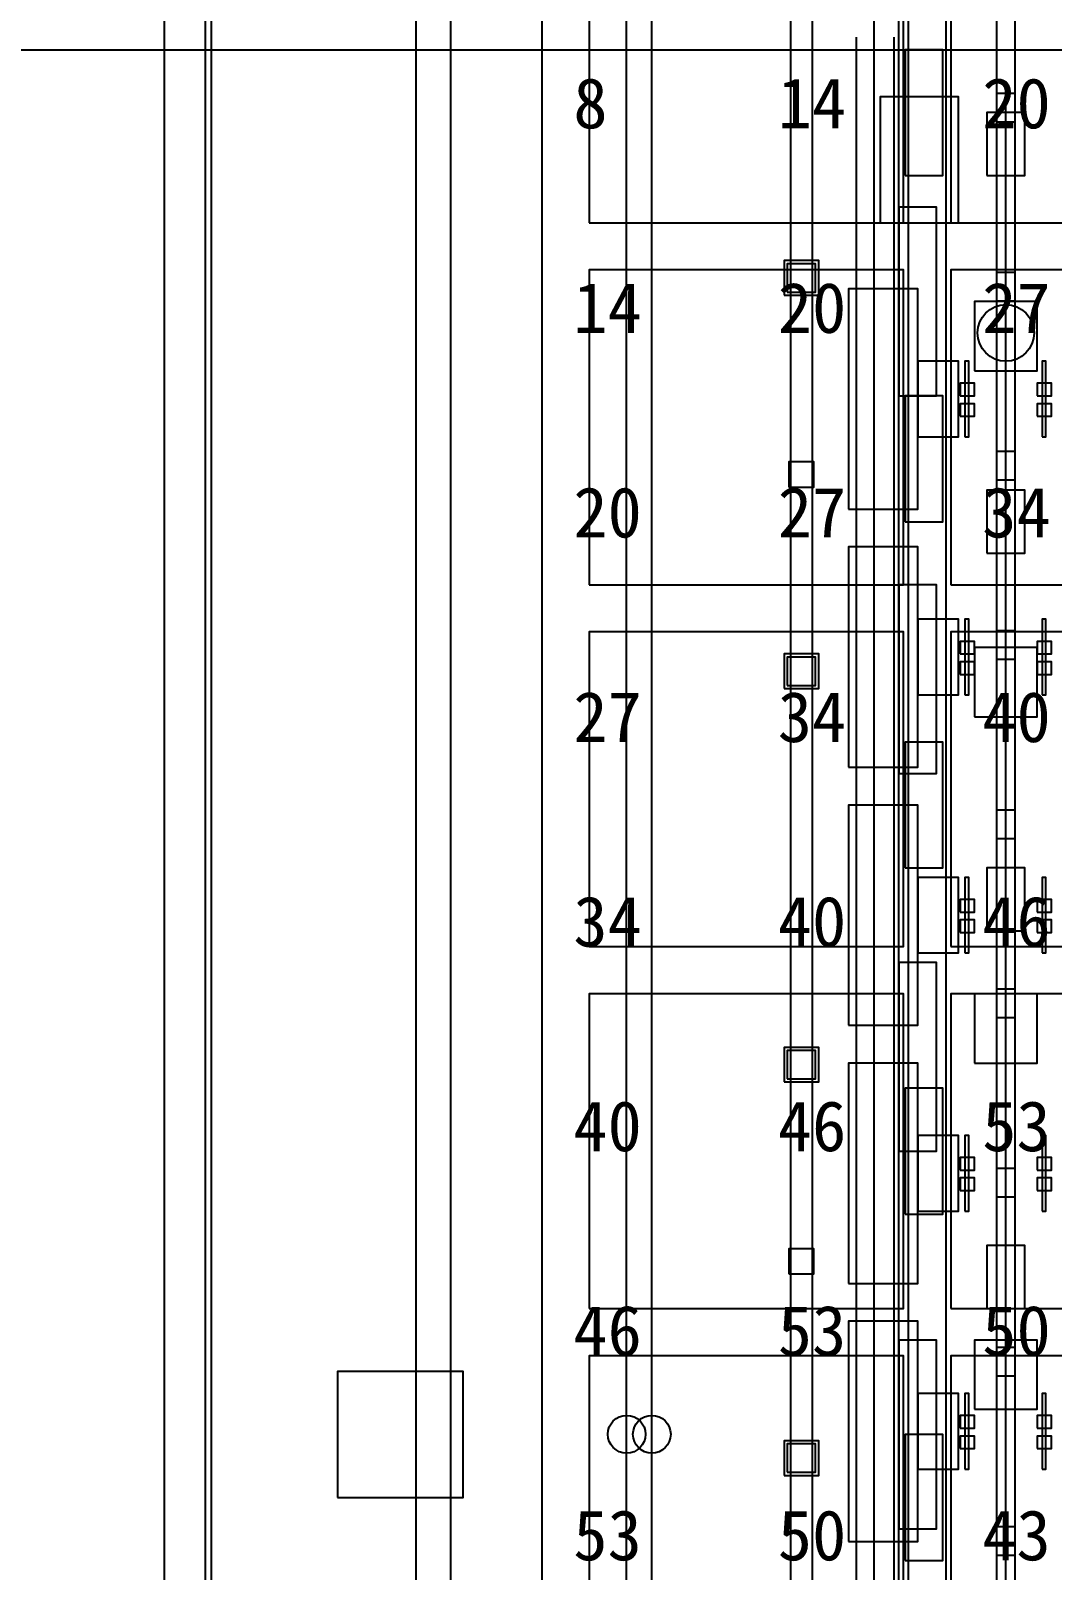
# Model space of a CAD drawing. Header units: metres. Extents: x -1640 to 1560, y -268 to 2338.
# Drawn here: x 4.25 to 36.73, y 1333.69 to 1382.6 of the extents above; entities that cross this region are included whole.
import ezdxf

# ---------------------------------------------------------------- set-up
doc = ezdxf.new("R2010")
doc.units = ezdxf.units.M
for name, color, linetype in [('1F_PUMP', 2, 'Continuous'), ('1F_SCR', 3, 'Continuous'), ('1F_STRUCT_COLUMN', 8, 'Continuous'), ('1F_ZONE', 3, 'Continuous'), ('2F_CSF_LATERAL_RACK_CONCEPT', 9, 'Continuous'), ('2F_RFG', 5, 'Continuous'), ('2F_STRUCT_COLUMN', 8, 'Continuous'), ('2F_VMB', 6, 'Continuous'), ('2F_ZONE', 3, 'Continuous'), ('3F_CLEANROOM_OVERHEAD_PIPE_DUCT_CONCEPT', 9, 'Continuous'), ('3F_DIFF', 4, 'Continuous'), ('3F_EHS_EGRESS_DIST_M', 2, 'Continuous'), ('3F_EHS_GAS_DETECTOR', 6, 'Continuous'), ('3F_FOUP', 5, 'Continuous'), ('3F_OHT', 9, 'Continuous'), ('3F_OHTV', 1, 'Continuous'), ('3F_STK', 3, 'Continuous'), ('3F_STRUCT_COLUMN', 8, 'Continuous'), ('3F_TBAR', 6, 'Continuous'), ('3F_ZONE', 3, 'Continuous'), ('4F_FFU', 1, 'Continuous'), ('4F_STRUCT_PLENUM_TRUSS_CONCEPT', 9, 'Continuous'), ('4F_ZONE', 3, 'Continuous'), ('5F_PUMP', 2, 'Continuous'), ('5F_SCR', 3, 'Continuous'), ('5F_STRUCT_COLUMN', 8, 'Continuous'), ('5F_ZONE', 3, 'Continuous'), ('6F_CSF_LATERAL_RACK_CONCEPT', 9, 'Continuous'), ('6F_RFG', 5, 'Continuous'), ('6F_STRUCT_COLUMN', 8, 'Continuous'), ('6F_VMB', 6, 'Continuous'), ('6F_ZONE', 3, 'Continuous'), ('7F_CLEANROOM_OVERHEAD_PIPE_DUCT_CONCEPT', 9, 'Continuous'), ('7F_DIFF', 4, 'Continuous'), ('7F_EHS_EGRESS_DIST_M', 2, 'Continuous'), ('7F_EHS_GAS_DETECTOR', 6, 'Continuous'), ('7F_FOUP', 5, 'Continuous'), ('7F_OHT', 9, 'Continuous'), ('7F_OHTV', 1, 'Continuous'), ('7F_STK', 3, 'Continuous'), ('7F_STRUCT_COLUMN', 8, 'Continuous'), ('7F_TBAR', 6, 'Continuous'), ('7F_ZONE', 3, 'Continuous'), ('8F_FFU', 1, 'Continuous'), ('8F_STRUCT_PLENUM_TRUSS_CONCEPT', 9, 'Continuous'), ('8F_ZONE', 3, 'Continuous'), ('_SUPPORT', 4, 'Continuous'), ('EHS_TREATED_EXHAUST', 30, 'Continuous'), ('UTIL_CHW.R_CONCEPT', 2, 'Continuous'), ('UTIL_CHW.S_CONCEPT', 1, 'Continuous'), ('UTIL_ELEC.LV_CONCEPT', 2, 'Continuous'), ('UTIL_PCW.R_CONCEPT', 1, 'Continuous'), ('UTIL_PCW.R_RISER', 1, 'Continuous'), ('UTIL_PCW.S_CONCEPT', 6, 'Continuous'), ('UTIL_PCW.S_RISER', 6, 'Continuous'), ('UTIL_UPW.R_CONCEPT', 2, 'Continuous'), ('UTIL_UPW.S_CONCEPT', 1, 'Continuous')]:
    doc.layers.add(name, color=color, linetype=linetype)

msp = doc.modelspace()

# ---------------------------------------------------------------- linework, layer by layer
at = {"layer": '1F_PUMP'}
for points in [[(32.05, 1378), (33.25, 1378), (33.25, 1382), (32.05, 1382)], [(32.05, 1367), (33.25, 1367), (33.25, 1371), (32.05, 1371)], [(32.05, 1356), (33.25, 1356), (33.25, 1360), (32.05, 1360)], [(32.05, 1345), (33.25, 1345), (33.25, 1349), (32.05, 1349)], [(32.05, 1334), (33.25, 1334), (33.25, 1338), (32.05, 1338)]]:
    msp.add_lwpolyline(points, close=True, dxfattribs=at)
at = {"layer": '1F_SCR'}
for points in [[(34.25, 1371.8), (36.25, 1371.8), (36.25, 1374), (34.25, 1374)], [(34.25, 1360.8), (36.25, 1360.8), (36.25, 1363), (34.25, 1363)], [(34.25, 1349.8), (36.25, 1349.8), (36.25, 1352), (34.25, 1352)], [(34.25, 1338.8), (36.25, 1338.8), (36.25, 1341), (34.25, 1341)]]:
    msp.add_lwpolyline(points, close=True, dxfattribs=at)
at = {"layer": '1F_STRUCT_COLUMN'}
for points in [[(28.2, 1374.2), (29.3, 1374.2), (29.3, 1375.3), (28.2, 1375.3)], [(28.2, 1361.7), (29.3, 1361.7), (29.3, 1362.8), (28.2, 1362.8)], [(28.2, 1349.2), (29.3, 1349.2), (29.3, 1350.3), (28.2, 1350.3)], [(28.2, 1336.7), (29.3, 1336.7), (29.3, 1337.8), (28.2, 1337.8)]]:
    msp.add_lwpolyline(points, close=True, dxfattribs=at)
at = {"layer": '1F_ZONE'}
msp.add_lwpolyline([(20.5, 1306), (297, 1306), (297, 1464), (20.5, 1464)], close=True, dxfattribs=at)
at = {"layer": '2F_CSF_LATERAL_RACK_CONCEPT'}
msp.add_lwpolyline([(31.05, 1310), (31.85, 1310), (31.85, 1460), (31.05, 1460)], close=True, dxfattribs=at)
at = {"layer": '2F_RFG'}
for points in [[(31.85, 1371), (33.05, 1371), (33.05, 1377), (31.85, 1377)], [(31.85, 1359), (33.05, 1359), (33.05, 1365), (31.85, 1365)], [(31.85, 1347), (33.05, 1347), (33.05, 1353), (31.85, 1353)], [(31.85, 1335), (33.05, 1335), (33.05, 1341), (31.85, 1341)]]:
    msp.add_lwpolyline(points, close=True, dxfattribs=at)
at = {"layer": '2F_STRUCT_COLUMN'}
for points in [[(28.3, 1374.3), (29.2, 1374.3), (29.2, 1375.2), (28.3, 1375.2)], [(28.3, 1361.8), (29.2, 1361.8), (29.2, 1362.7), (28.3, 1362.7)], [(28.3, 1349.3), (29.2, 1349.3), (29.2, 1350.2), (28.3, 1350.2)], [(28.3, 1336.8), (29.2, 1336.8), (29.2, 1337.7), (28.3, 1337.7)]]:
    msp.add_lwpolyline(points, close=True, dxfattribs=at)
at = {"layer": '2F_VMB'}
for points in [[(34.65, 1378), (35.85, 1378), (35.85, 1380), (34.65, 1380)], [(34.65, 1366), (35.85, 1366), (35.85, 1368), (34.65, 1368)], [(34.65, 1354), (35.85, 1354), (35.85, 1356), (34.65, 1356)], [(34.65, 1342), (35.85, 1342), (35.85, 1344), (34.65, 1344)]]:
    msp.add_lwpolyline(points, close=True, dxfattribs=at)
at = {"layer": '2F_ZONE'}
msp.add_lwpolyline([(20.5, 1306), (297, 1306), (297, 1464), (20.5, 1464)], close=True, dxfattribs=at)
at = {"layer": '3F_CLEANROOM_OVERHEAD_PIPE_DUCT_CONCEPT'}
msp.add_lwpolyline([(32.15, 1309), (33.35, 1309), (33.35, 1461), (32.15, 1461)], close=True, dxfattribs=at)
at = {"layer": '3F_DIFF'}
for points in [[(30.25, 1367.4), (32.45, 1367.4), (32.45, 1374.4), (30.25, 1374.4)], [(32.45, 1369.7), (33.75, 1369.7), (33.75, 1372.1), (32.45, 1372.1)], [(30.25, 1359.2), (32.45, 1359.2), (32.45, 1366.2), (30.25, 1366.2)], [(32.45, 1361.5), (33.75, 1361.5), (33.75, 1363.9), (32.45, 1363.9)], [(30.25, 1351), (32.45, 1351), (32.45, 1358), (30.25, 1358)], [(32.45, 1353.3), (33.75, 1353.3), (33.75, 1355.7), (32.45, 1355.7)], [(30.25, 1342.8), (32.45, 1342.8), (32.45, 1349.8), (30.25, 1349.8)], [(32.45, 1345.1), (33.75, 1345.1), (33.75, 1347.5), (32.45, 1347.5)], [(30.25, 1334.6), (32.45, 1334.6), (32.45, 1341.6), (30.25, 1341.6)], [(32.45, 1336.9), (33.75, 1336.9), (33.75, 1339.3), (32.45, 1339.3)]]:
    msp.add_lwpolyline(points, close=True, dxfattribs=at)
at = {"layer": '3F_EHS_GAS_DETECTOR'}
msp.add_circle((35.25, 1373), 0.9, dxfattribs=at)
at = {"layer": '3F_FOUP'}
for points in [[(33.8, 1371), (34.25, 1371), (34.25, 1371.4), (33.8, 1371.4)], [(36.25, 1371), (36.7, 1371), (36.7, 1371.4), (36.25, 1371.4)], [(33.8, 1370.35), (34.25, 1370.35), (34.25, 1370.75), (33.8, 1370.75)], [(36.25, 1370.35), (36.7, 1370.35), (36.7, 1370.75), (36.25, 1370.75)], [(33.8, 1362.8), (34.25, 1362.8), (34.25, 1363.2), (33.8, 1363.2)], [(36.25, 1362.8), (36.7, 1362.8), (36.7, 1363.2), (36.25, 1363.2)], [(33.8, 1362.15), (34.25, 1362.15), (34.25, 1362.55), (33.8, 1362.55)], [(36.25, 1362.15), (36.7, 1362.15), (36.7, 1362.55), (36.25, 1362.55)], [(33.8, 1354.6), (34.25, 1354.6), (34.25, 1355), (33.8, 1355)], [(36.25, 1354.6), (36.7, 1354.6), (36.7, 1355), (36.25, 1355)], [(33.8, 1353.95), (34.25, 1353.95), (34.25, 1354.35), (33.8, 1354.35)], [(36.25, 1353.95), (36.7, 1353.95), (36.7, 1354.35), (36.25, 1354.35)], [(33.8, 1346.4), (34.25, 1346.4), (34.25, 1346.8), (33.8, 1346.8)], [(36.25, 1346.4), (36.7, 1346.4), (36.7, 1346.8), (36.25, 1346.8)], [(33.8, 1345.75), (34.25, 1345.75), (34.25, 1346.15), (33.8, 1346.15)], [(36.25, 1345.75), (36.7, 1345.75), (36.7, 1346.15), (36.25, 1346.15)], [(33.8, 1338.2), (34.25, 1338.2), (34.25, 1338.6), (33.8, 1338.6)], [(36.25, 1338.2), (36.7, 1338.2), (36.7, 1338.6), (36.25, 1338.6)], [(33.8, 1337.55), (34.25, 1337.55), (34.25, 1337.95), (33.8, 1337.95)], [(36.25, 1337.55), (36.7, 1337.55), (36.7, 1337.95), (36.25, 1337.95)]]:
    msp.add_lwpolyline(points, close=True, dxfattribs=at)
at = {"layer": '3F_OHT'}
msp.add_line((35.25, 1309), (35.25, 1381), dxfattribs=at)
at = {"layer": '3F_OHTV'}
for points in [[(34.95, 1379.71), (35.55, 1379.71), (35.55, 1380.61), (34.95, 1380.61)], [(34.95, 1374.02), (35.55, 1374.02), (35.55, 1374.92), (34.95, 1374.92)], [(34.95, 1368.33), (35.55, 1368.33), (35.55, 1369.23), (34.95, 1369.23)], [(34.95, 1362.63), (35.55, 1362.63), (35.55, 1363.53), (34.95, 1363.53)], [(34.95, 1356.94), (35.55, 1356.94), (35.55, 1357.84), (34.95, 1357.84)], [(34.95, 1351.25), (35.55, 1351.25), (35.55, 1352.15), (34.95, 1352.15)], [(34.95, 1345.55), (35.55, 1345.55), (35.55, 1346.45), (34.95, 1346.45)], [(34.95, 1339.86), (35.55, 1339.86), (35.55, 1340.76), (34.95, 1340.76)], [(34.95, 1334.17), (35.55, 1334.17), (35.55, 1335.07), (34.95, 1335.07)]]:
    msp.add_lwpolyline(points, close=True, dxfattribs=at)
at = {"layer": '3F_STK'}
msp.add_lwpolyline([(31.25, 1376.5), (33.75, 1376.5), (33.75, 1380.5), (31.25, 1380.5)], close=True, dxfattribs=at)
at = {"layer": '3F_STRUCT_COLUMN'}
for points in [[(28.35, 1368.1), (29.15, 1368.1), (29.15, 1368.9), (28.35, 1368.9)], [(28.35, 1343.1), (29.15, 1343.1), (29.15, 1343.9), (28.35, 1343.9)]]:
    msp.add_lwpolyline(points, close=True, dxfattribs=at)
at = {"layer": '3F_TBAR'}
for points in [[(33.95, 1369.7), (34.07, 1369.7), (34.07, 1372.1), (33.95, 1372.1)], [(36.4, 1369.7), (36.52, 1369.7), (36.52, 1372.1), (36.4, 1372.1)], [(33.95, 1361.5), (34.07, 1361.5), (34.07, 1363.9), (33.95, 1363.9)], [(36.4, 1361.5), (36.52, 1361.5), (36.52, 1363.9), (36.4, 1363.9)], [(33.95, 1353.3), (34.07, 1353.3), (34.07, 1355.7), (33.95, 1355.7)], [(36.4, 1353.3), (36.52, 1353.3), (36.52, 1355.7), (36.4, 1355.7)], [(33.95, 1345.1), (34.07, 1345.1), (34.07, 1347.5), (33.95, 1347.5)], [(36.4, 1345.1), (36.52, 1345.1), (36.52, 1347.5), (36.4, 1347.5)], [(33.95, 1336.9), (34.07, 1336.9), (34.07, 1339.3), (33.95, 1339.3)], [(36.4, 1336.9), (36.52, 1336.9), (36.52, 1339.3), (36.4, 1339.3)]]:
    msp.add_lwpolyline(points, close=True, dxfattribs=at)
at = {"layer": '3F_ZONE'}
msp.add_lwpolyline([(20.5, 1306), (297, 1306), (297, 1464), (20.5, 1464)], close=True, dxfattribs=at)
at = {"layer": '4F_FFU'}
for points in [[(22, 1376.5), (32, 1376.5), (32, 1386.5), (22, 1386.5)], [(33.5, 1376.5), (43.5, 1376.5), (43.5, 1386.5), (33.5, 1386.5)], [(22, 1365), (32, 1365), (32, 1375), (22, 1375)], [(33.5, 1365), (43.5, 1365), (43.5, 1375), (33.5, 1375)], [(22, 1353.5), (32, 1353.5), (32, 1363.5), (22, 1363.5)], [(33.5, 1353.5), (43.5, 1353.5), (43.5, 1363.5), (33.5, 1363.5)], [(22, 1342), (32, 1342), (32, 1352), (22, 1352)], [(33.5, 1342), (43.5, 1342), (43.5, 1352), (33.5, 1352)], [(22, 1330.5), (32, 1330.5), (32, 1340.5), (22, 1340.5)], [(33.5, 1330.5), (43.5, 1330.5), (43.5, 1340.5), (33.5, 1340.5)]]:
    msp.add_lwpolyline(points, close=True, dxfattribs=at)
at = {"layer": '4F_STRUCT_PLENUM_TRUSS_CONCEPT'}
msp.add_lwpolyline([(28.4, 1306), (29.1, 1306), (29.1, 1464), (28.4, 1464)], close=True, dxfattribs=at)
at = {"layer": '4F_ZONE'}
msp.add_lwpolyline([(20.5, 1306), (297, 1306), (297, 1464), (20.5, 1464)], close=True, dxfattribs=at)
at = {"layer": '5F_PUMP'}
for points in [[(32.05, 1378), (33.25, 1378), (33.25, 1382), (32.05, 1382)], [(32.05, 1367), (33.25, 1367), (33.25, 1371), (32.05, 1371)], [(32.05, 1356), (33.25, 1356), (33.25, 1360), (32.05, 1360)], [(32.05, 1345), (33.25, 1345), (33.25, 1349), (32.05, 1349)], [(32.05, 1334), (33.25, 1334), (33.25, 1338), (32.05, 1338)]]:
    msp.add_lwpolyline(points, close=True, dxfattribs=at)
at = {"layer": '5F_SCR'}
for points in [[(34.25, 1371.8), (36.25, 1371.8), (36.25, 1374), (34.25, 1374)], [(34.25, 1360.8), (36.25, 1360.8), (36.25, 1363), (34.25, 1363)], [(34.25, 1349.8), (36.25, 1349.8), (36.25, 1352), (34.25, 1352)], [(34.25, 1338.8), (36.25, 1338.8), (36.25, 1341), (34.25, 1341)]]:
    msp.add_lwpolyline(points, close=True, dxfattribs=at)
at = {"layer": '5F_STRUCT_COLUMN'}
for points in [[(28.2, 1374.2), (29.3, 1374.2), (29.3, 1375.3), (28.2, 1375.3)], [(28.2, 1361.7), (29.3, 1361.7), (29.3, 1362.8), (28.2, 1362.8)], [(28.2, 1349.2), (29.3, 1349.2), (29.3, 1350.3), (28.2, 1350.3)], [(28.2, 1336.7), (29.3, 1336.7), (29.3, 1337.8), (28.2, 1337.8)]]:
    msp.add_lwpolyline(points, close=True, dxfattribs=at)
at = {"layer": '5F_ZONE'}
msp.add_lwpolyline([(20.5, 1306), (297, 1306), (297, 1464), (20.5, 1464)], close=True, dxfattribs=at)
at = {"layer": '6F_CSF_LATERAL_RACK_CONCEPT'}
msp.add_lwpolyline([(31.05, 1310), (31.85, 1310), (31.85, 1460), (31.05, 1460)], close=True, dxfattribs=at)
at = {"layer": '6F_RFG'}
for points in [[(31.85, 1371), (33.05, 1371), (33.05, 1377), (31.85, 1377)], [(31.85, 1359), (33.05, 1359), (33.05, 1365), (31.85, 1365)], [(31.85, 1347), (33.05, 1347), (33.05, 1353), (31.85, 1353)], [(31.85, 1335), (33.05, 1335), (33.05, 1341), (31.85, 1341)]]:
    msp.add_lwpolyline(points, close=True, dxfattribs=at)
at = {"layer": '6F_STRUCT_COLUMN'}
for points in [[(28.3, 1374.3), (29.2, 1374.3), (29.2, 1375.2), (28.3, 1375.2)], [(28.3, 1361.8), (29.2, 1361.8), (29.2, 1362.7), (28.3, 1362.7)], [(28.3, 1349.3), (29.2, 1349.3), (29.2, 1350.2), (28.3, 1350.2)], [(28.3, 1336.8), (29.2, 1336.8), (29.2, 1337.7), (28.3, 1337.7)]]:
    msp.add_lwpolyline(points, close=True, dxfattribs=at)
at = {"layer": '6F_VMB'}
for points in [[(34.65, 1378), (35.85, 1378), (35.85, 1380), (34.65, 1380)], [(34.65, 1366), (35.85, 1366), (35.85, 1368), (34.65, 1368)], [(34.65, 1354), (35.85, 1354), (35.85, 1356), (34.65, 1356)], [(34.65, 1342), (35.85, 1342), (35.85, 1344), (34.65, 1344)]]:
    msp.add_lwpolyline(points, close=True, dxfattribs=at)
at = {"layer": '6F_ZONE'}
msp.add_lwpolyline([(20.5, 1306), (297, 1306), (297, 1464), (20.5, 1464)], close=True, dxfattribs=at)
at = {"layer": '7F_CLEANROOM_OVERHEAD_PIPE_DUCT_CONCEPT'}
msp.add_lwpolyline([(32.15, 1309), (33.35, 1309), (33.35, 1461), (32.15, 1461)], close=True, dxfattribs=at)
at = {"layer": '7F_DIFF'}
for points in [[(30.25, 1367.4), (32.45, 1367.4), (32.45, 1374.4), (30.25, 1374.4)], [(32.45, 1369.7), (33.75, 1369.7), (33.75, 1372.1), (32.45, 1372.1)], [(30.25, 1359.2), (32.45, 1359.2), (32.45, 1366.2), (30.25, 1366.2)], [(32.45, 1361.5), (33.75, 1361.5), (33.75, 1363.9), (32.45, 1363.9)], [(30.25, 1351), (32.45, 1351), (32.45, 1358), (30.25, 1358)], [(32.45, 1353.3), (33.75, 1353.3), (33.75, 1355.7), (32.45, 1355.7)], [(30.25, 1342.8), (32.45, 1342.8), (32.45, 1349.8), (30.25, 1349.8)], [(32.45, 1345.1), (33.75, 1345.1), (33.75, 1347.5), (32.45, 1347.5)], [(30.25, 1334.6), (32.45, 1334.6), (32.45, 1341.6), (30.25, 1341.6)], [(32.45, 1336.9), (33.75, 1336.9), (33.75, 1339.3), (32.45, 1339.3)]]:
    msp.add_lwpolyline(points, close=True, dxfattribs=at)
at = {"layer": '7F_EHS_GAS_DETECTOR'}
msp.add_circle((35.25, 1373), 0.9, dxfattribs=at)
at = {"layer": '7F_FOUP'}
for points in [[(33.8, 1371), (34.25, 1371), (34.25, 1371.4), (33.8, 1371.4)], [(36.25, 1371), (36.7, 1371), (36.7, 1371.4), (36.25, 1371.4)], [(33.8, 1370.35), (34.25, 1370.35), (34.25, 1370.75), (33.8, 1370.75)], [(36.25, 1370.35), (36.7, 1370.35), (36.7, 1370.75), (36.25, 1370.75)], [(33.8, 1362.8), (34.25, 1362.8), (34.25, 1363.2), (33.8, 1363.2)], [(36.25, 1362.8), (36.7, 1362.8), (36.7, 1363.2), (36.25, 1363.2)], [(33.8, 1362.15), (34.25, 1362.15), (34.25, 1362.55), (33.8, 1362.55)], [(36.25, 1362.15), (36.7, 1362.15), (36.7, 1362.55), (36.25, 1362.55)], [(33.8, 1354.6), (34.25, 1354.6), (34.25, 1355), (33.8, 1355)], [(36.25, 1354.6), (36.7, 1354.6), (36.7, 1355), (36.25, 1355)], [(33.8, 1353.95), (34.25, 1353.95), (34.25, 1354.35), (33.8, 1354.35)], [(36.25, 1353.95), (36.7, 1353.95), (36.7, 1354.35), (36.25, 1354.35)], [(33.8, 1346.4), (34.25, 1346.4), (34.25, 1346.8), (33.8, 1346.8)], [(36.25, 1346.4), (36.7, 1346.4), (36.7, 1346.8), (36.25, 1346.8)], [(33.8, 1345.75), (34.25, 1345.75), (34.25, 1346.15), (33.8, 1346.15)], [(36.25, 1345.75), (36.7, 1345.75), (36.7, 1346.15), (36.25, 1346.15)], [(33.8, 1338.2), (34.25, 1338.2), (34.25, 1338.6), (33.8, 1338.6)], [(36.25, 1338.2), (36.7, 1338.2), (36.7, 1338.6), (36.25, 1338.6)], [(33.8, 1337.55), (34.25, 1337.55), (34.25, 1337.95), (33.8, 1337.95)], [(36.25, 1337.55), (36.7, 1337.55), (36.7, 1337.95), (36.25, 1337.95)]]:
    msp.add_lwpolyline(points, close=True, dxfattribs=at)
at = {"layer": '7F_OHT'}
msp.add_line((35.25, 1309), (35.25, 1381), dxfattribs=at)
at = {"layer": '7F_OHTV'}
for points in [[(34.95, 1379.71), (35.55, 1379.71), (35.55, 1380.61), (34.95, 1380.61)], [(34.95, 1374.02), (35.55, 1374.02), (35.55, 1374.92), (34.95, 1374.92)], [(34.95, 1368.33), (35.55, 1368.33), (35.55, 1369.23), (34.95, 1369.23)], [(34.95, 1362.63), (35.55, 1362.63), (35.55, 1363.53), (34.95, 1363.53)], [(34.95, 1356.94), (35.55, 1356.94), (35.55, 1357.84), (34.95, 1357.84)], [(34.95, 1351.25), (35.55, 1351.25), (35.55, 1352.15), (34.95, 1352.15)], [(34.95, 1345.55), (35.55, 1345.55), (35.55, 1346.45), (34.95, 1346.45)], [(34.95, 1339.86), (35.55, 1339.86), (35.55, 1340.76), (34.95, 1340.76)], [(34.95, 1334.17), (35.55, 1334.17), (35.55, 1335.07), (34.95, 1335.07)]]:
    msp.add_lwpolyline(points, close=True, dxfattribs=at)
at = {"layer": '7F_STK'}
msp.add_lwpolyline([(31.25, 1376.5), (33.75, 1376.5), (33.75, 1380.5), (31.25, 1380.5)], close=True, dxfattribs=at)
at = {"layer": '7F_STRUCT_COLUMN'}
for points in [[(28.35, 1368.1), (29.15, 1368.1), (29.15, 1368.9), (28.35, 1368.9)], [(28.35, 1343.1), (29.15, 1343.1), (29.15, 1343.9), (28.35, 1343.9)]]:
    msp.add_lwpolyline(points, close=True, dxfattribs=at)
at = {"layer": '7F_TBAR'}
for points in [[(33.95, 1369.7), (34.07, 1369.7), (34.07, 1372.1), (33.95, 1372.1)], [(36.4, 1369.7), (36.52, 1369.7), (36.52, 1372.1), (36.4, 1372.1)], [(33.95, 1361.5), (34.07, 1361.5), (34.07, 1363.9), (33.95, 1363.9)], [(36.4, 1361.5), (36.52, 1361.5), (36.52, 1363.9), (36.4, 1363.9)], [(33.95, 1353.3), (34.07, 1353.3), (34.07, 1355.7), (33.95, 1355.7)], [(36.4, 1353.3), (36.52, 1353.3), (36.52, 1355.7), (36.4, 1355.7)], [(33.95, 1345.1), (34.07, 1345.1), (34.07, 1347.5), (33.95, 1347.5)], [(36.4, 1345.1), (36.52, 1345.1), (36.52, 1347.5), (36.4, 1347.5)], [(33.95, 1336.9), (34.07, 1336.9), (34.07, 1339.3), (33.95, 1339.3)], [(36.4, 1336.9), (36.52, 1336.9), (36.52, 1339.3), (36.4, 1339.3)]]:
    msp.add_lwpolyline(points, close=True, dxfattribs=at)
at = {"layer": '7F_ZONE'}
msp.add_lwpolyline([(20.5, 1306), (297, 1306), (297, 1464), (20.5, 1464)], close=True, dxfattribs=at)
at = {"layer": '8F_FFU'}
for points in [[(22, 1376.5), (32, 1376.5), (32, 1386.5), (22, 1386.5)], [(33.5, 1376.5), (43.5, 1376.5), (43.5, 1386.5), (33.5, 1386.5)], [(22, 1365), (32, 1365), (32, 1375), (22, 1375)], [(33.5, 1365), (43.5, 1365), (43.5, 1375), (33.5, 1375)], [(22, 1353.5), (32, 1353.5), (32, 1363.5), (22, 1363.5)], [(33.5, 1353.5), (43.5, 1353.5), (43.5, 1363.5), (33.5, 1363.5)], [(22, 1342), (32, 1342), (32, 1352), (22, 1352)], [(33.5, 1342), (43.5, 1342), (43.5, 1352), (33.5, 1352)], [(22, 1330.5), (32, 1330.5), (32, 1340.5), (22, 1340.5)], [(33.5, 1330.5), (43.5, 1330.5), (43.5, 1340.5), (33.5, 1340.5)]]:
    msp.add_lwpolyline(points, close=True, dxfattribs=at)
at = {"layer": '8F_STRUCT_PLENUM_TRUSS_CONCEPT'}
msp.add_lwpolyline([(28.4, 1306), (29.1, 1306), (29.1, 1464), (28.4, 1464)], close=True, dxfattribs=at)
at = {"layer": '8F_ZONE'}
msp.add_lwpolyline([(20.5, 1306), (297, 1306), (297, 1464), (20.5, 1464)], close=True, dxfattribs=at)
at = {"layer": '_SUPPORT'}
msp.add_lwpolyline([(14, 1336), (18, 1336), (18, 1340), (14, 1340)], close=True, dxfattribs=at)
at = {"layer": 'EHS_TREATED_EXHAUST'}
msp.add_lwpolyline([(34.95, 1310), (35.55, 1310), (35.55, 1472), (34.95, 1472)], close=True, dxfattribs=at)
msp.add_lwpolyline([(34.95, 1310), (35.55, 1310), (35.55, 1472), (34.95, 1472)], close=True, dxfattribs=at)
at = {"layer": 'UTIL_CHW.R_CONCEPT'}
msp.add_line((9.8, 1304.3), (9.8, 1468.3), dxfattribs=at)
msp.add_line((9.8, 1304.3), (9.8, 1468.3), dxfattribs=at)
at = {"layer": 'UTIL_CHW.S_CONCEPT'}
msp.add_line((8.5, 1303), (8.5, 1467), dxfattribs=at)
msp.add_line((8.5, 1303), (8.5, 1467), dxfattribs=at)
at = {"layer": 'UTIL_ELEC.LV_CONCEPT'}
msp.add_line((10, 1311.7), (10, 1472.3), dxfattribs=at)
msp.add_line((10, 1311.7), (10, 1472.3), dxfattribs=at)
at = {"layer": 'UTIL_PCW.R_CONCEPT'}
for p, q in [((23.995, 1311.78), (23.995, 1458.23)), ((23.995, 1311.78), (23.995, 1458.23)), ((31.7, 1293.1), (31.7, 1382.4)), ((31.7, 1293.1), (31.7, 1382.4))]:
    msp.add_line(p, q, dxfattribs=at)
at = {"layer": 'UTIL_PCW.R_RISER'}
msp.add_circle((23.995, 1338.005), 0.6, dxfattribs=at)
msp.add_circle((23.995, 1338.005), 0.6, dxfattribs=at)
at = {"layer": 'UTIL_PCW.S_CONCEPT'}
for p, q in [((23.195, 1311.78), (23.195, 1458.23)), ((23.195, 1311.78), (23.195, 1458.23)), ((30.5, 1293.1), (30.5, 1382.4)), ((30.5, 1293.1), (30.5, 1382.4)), ((-276.4, 1382), (293.4, 1382)), ((-276.4, 1382), (293.4, 1382))]:
    msp.add_line(p, q, dxfattribs=at)
at = {"layer": 'UTIL_PCW.S_RISER'}
msp.add_circle((23.195, 1338.005), 0.6, dxfattribs=at)
msp.add_circle((23.195, 1338.005), 0.6, dxfattribs=at)
at = {"layer": 'UTIL_UPW.R_CONCEPT'}
msp.add_line((17.6, 1299.2), (17.6, 1456.3), dxfattribs=at)
msp.add_line((17.6, 1299.2), (17.6, 1456.3), dxfattribs=at)
at = {"layer": 'UTIL_UPW.S_CONCEPT'}
msp.add_line((16.5, 1299.2), (16.5, 1456.3), dxfattribs=at)
msp.add_line((16.5, 1299.2), (16.5, 1456.3), dxfattribs=at)

# ---------------------------------------------------------------- texts
at = {"layer": '3F_EHS_EGRESS_DIST_M'}
for s, p in [('8', (21.5, 1379.5)), ('14', (28, 1379.5)), ('20', (34.5, 1379.5)), ('14', (21.5, 1373)), ('20', (28, 1373)), ('27', (34.5, 1373)), ('20', (21.5, 1366.5)), ('27', (28, 1366.5)), ('34', (34.5, 1366.5)), ('27', (21.5, 1360)), ('34', (28, 1360)), ('40', (34.5, 1360)), ('34', (21.5, 1353.5)), ('40', (28, 1353.5)), ('46', (34.5, 1353.5)), ('40', (21.5, 1347)), ('46', (28, 1347)), ('53', (34.5, 1347)), ('46', (21.5, 1340.5)), ('53', (28, 1340.5)), ('50', (34.5, 1340.5)), ('53', (21.5, 1334)), ('50', (28, 1334)), ('43', (34.5, 1334))]:
    msp.add_text(s, height=1.6, dxfattribs=at).set_placement(p)
at = {"layer": '7F_EHS_EGRESS_DIST_M'}
for s, p in [('8', (21.5, 1379.5)), ('14', (28, 1379.5)), ('20', (34.5, 1379.5)), ('14', (21.5, 1373)), ('20', (28, 1373)), ('27', (34.5, 1373)), ('20', (21.5, 1366.5)), ('27', (28, 1366.5)), ('34', (34.5, 1366.5)), ('27', (21.5, 1360)), ('34', (28, 1360)), ('40', (34.5, 1360)), ('34', (21.5, 1353.5)), ('40', (28, 1353.5)), ('46', (34.5, 1353.5)), ('40', (21.5, 1347)), ('46', (28, 1347)), ('53', (34.5, 1347)), ('46', (21.5, 1340.5)), ('53', (28, 1340.5)), ('50', (34.5, 1340.5)), ('53', (21.5, 1334)), ('50', (28, 1334)), ('43', (34.5, 1334))]:
    msp.add_text(s, height=1.6, dxfattribs=at).set_placement(p)

doc.saveas('drawing.dxf')
